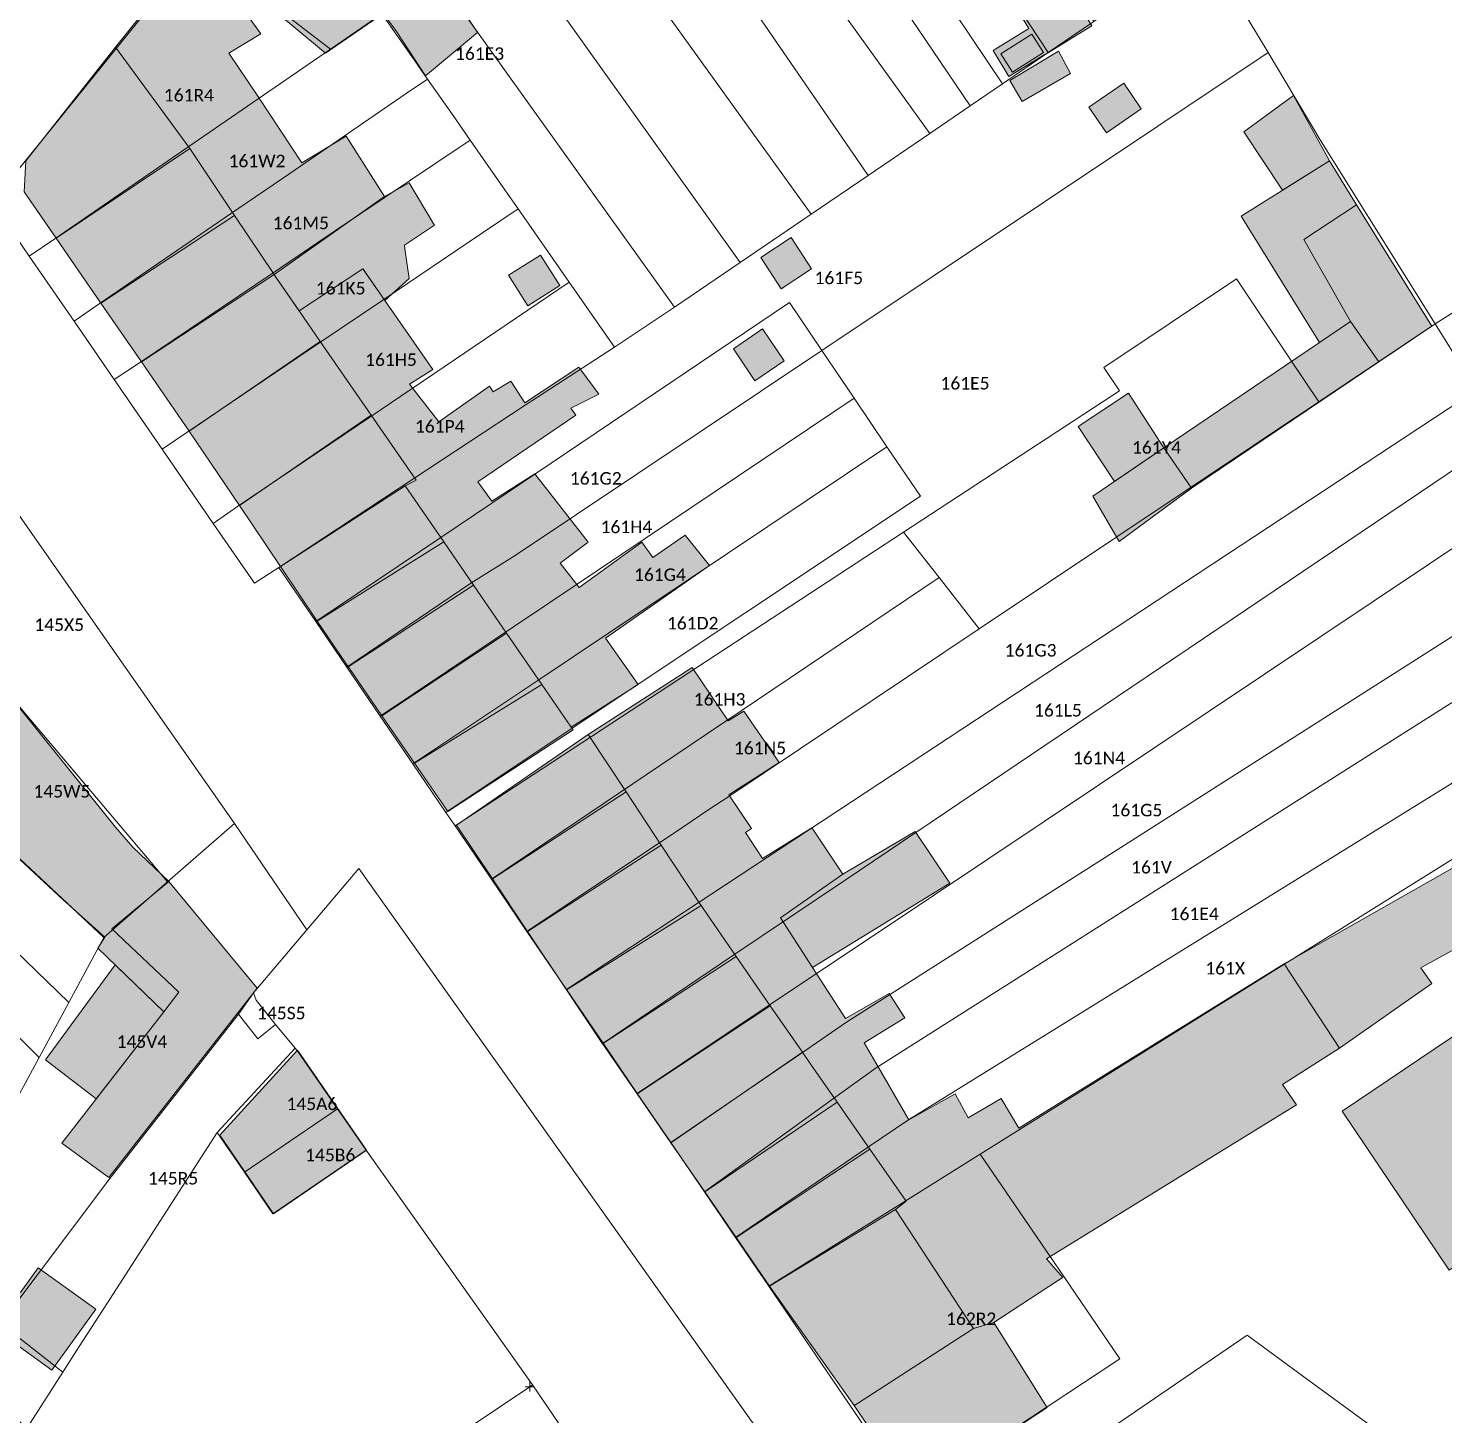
# Model space of a CAD drawing. Header units: metres. Extents: x 113120 to 240396, y 120329 to 242116.
# Drawn here: x 113431.5 to 113522, y 121497.3 to 121585.9 of the extents above; entities that cross this region are included whole.
import ezdxf

# ---------------------------------------------------------------- set-up
doc = ezdxf.new("R2010")
doc.units = ezdxf.units.M
doc.header["$LTSCALE"] = 3
doc.header["$PDMODE"] = 2
doc.header["$PDSIZE"] = 0.3
for name, color, linetype, lineweight in [('Bpn_CaPa', 78, 'Continuous', 0), ('Bpn_ReBu', 4, 'Continuous', 0), ('Bpt_CaNu', 7, 'Continuous', 0), ('Bpt_PrSt', 7, 'Continuous', 0), ('Hachure bâtiment', 11, 'Continuous', 0)]:
    doc.layers.add(name, color=color, linetype=linetype, lineweight=lineweight)
doc.styles.add('Legend', font='')
doc.styles.get('Legend').set_extended_font_data('Calibri')

msp = doc.modelspace()

# ---------------------------------------------------------------- hatches: boundary and pattern name
at = {"layer": 'Hachure bâtiment'}
h = msp.add_hatch(color=256, dxfattribs=at)
h.dxf.hatch_style = 1
h.paths.add_polyline_path([(113480.617, 121608.868), (113482.084, 121609.818), (113480.534, 121612.351), (113481.284, 121612.768), (113479.517, 121615.468), (113480.567, 121616.151), (113485.474, 121608.185), (113482.469, 121606.219), (113481.615, 121608.274)], flags=16)
h.paths.add_polyline_path([(113491.667, 121607.118), (113488.967, 121605.551), (113490.067, 121603.851), (113488.667, 121603.001), (113480.567, 121616.151), (113479.517, 121615.468), (113481.284, 121612.768), (113480.534, 121612.351), (113482.084, 121609.818), (113480.617, 121608.868), (113480.434, 121609.318), (113478.967, 121608.301), (113479.834, 121606.668), (113478.234, 121605.618), (113475.984, 121608.968), (113474.267, 121606.818), (113476.567, 121603.468), (113473.531, 121600.722), (113472.734, 121600.001), (113471.667, 121601.201), (113470.384, 121602.168), (113470.084, 121601.518), (113468.984, 121602.468), (113467.834, 121600.801), (113469.334, 121599.918), (113472.834, 121594.018), (113471.517, 121593.101), (113470.367, 121595.001), (113467.617, 121593.251), (113463.388, 121590.246), (113463.184, 121590.101), (113461.117, 121593.268), (113457.717, 121588.651), (113458.934, 121587.551), (113460.217, 121585.618), (113456.884, 121582.868), (113455.034, 121585.701), (113454.167, 121586.851), (113450.484, 121584.301), (113446.184, 121587.918), (113445.084, 121587.318), (113446.367, 121585.551), (113444.317, 121584.318), (113446.155, 121581.554), (113448.984, 121577.301), (113451.817, 121579.001), (113454.267, 121575.151), (113447.2, 121570.168), (113444.683, 121573.933), (113441.817, 121578.218), (113437.066, 121584.693), (113444.666, 121594.175), (113452.567, 121587.818), (113455.034, 121590.818), (113458.771, 121595.364), (113461.819, 121599.07), (113461.941, 121599.219), (113462.076, 121599.399), (113464.914, 121603.186), (113467.584, 121606.751), (113468.267, 121606.268), (113470.434, 121609.868), (113462.659, 121615.947), (113465.272, 121619.456), (113473.067, 121613.118), (113475.666, 121616.385), (113478.369, 121619.783), (113480.814, 121622.856)])
h = msp.add_hatch(color=256, dxfattribs=at)
h.dxf.hatch_style = 1
h.paths.add_polyline_path([(113496.384, 121584.351), (113494.417, 121583.084), (113493.667, 121584.268), (113495.634, 121585.518)], flags=16)
h.paths.add_polyline_path([(113498.699, 121587.328), (113499.48, 121586.046), (113498.255, 121585.3), (113496.64, 121584.317), (113496.47, 121584.213), (113494.176, 121582.816), (113493.166, 121584.478), (113495.459, 121585.874), (113494.476, 121587.489), (113497.485, 121589.321), (113498.468, 121587.707)])
h = msp.add_hatch(color=256, dxfattribs=at)
h.dxf.hatch_style = 1
h.paths.add_polyline_path([(113498.117, 121583.018), (113495.017, 121581.218), (113494.234, 121582.568), (113497.359, 121584.434)])
h.paths.add_polyline_path([(113496.384, 121584.351), (113494.417, 121583.084), (113493.667, 121584.268), (113495.634, 121585.518)], flags=16)
h = msp.add_hatch(color=256, dxfattribs=at)
h.dxf.hatch_style = 1
h.paths.add_polyline_path([(113441.817, 121578.218), (113433.281, 121572.482), (113431.234, 121575.451), (113431.334, 121577.418), (113437.066, 121584.693)])
h = msp.add_hatch(color=256, dxfattribs=at)
h.dxf.hatch_style = 1
h.paths.add_polyline_path([(113502.634, 121580.751), (113500.417, 121579.218), (113499.284, 121580.851), (113501.517, 121582.401)])
h = msp.add_hatch(color=256, dxfattribs=at)
h.dxf.hatch_style = 1
h.paths.add_polyline_path([(113512.372, 121581.598), (113514.667, 121577.418), (113511.661, 121575.546), (113509.191, 121579.283)])
h = msp.add_hatch(color=256, dxfattribs=at)
h.dxf.hatch_style = 1
h.paths.add_polyline_path([(113444.683, 121573.933), (113436.139, 121568.337), (113433.281, 121572.482), (113441.817, 121578.218)])
h = msp.add_hatch(color=256, dxfattribs=at)
h.dxf.hatch_style = 1
h.paths.add_polyline_path([(113516.392, 121574.618), (113513.034, 121572.401), (113516.017, 121567.168), (113514.038, 121565.827), (113509.017, 121573.901), (113514.667, 121577.418)])
h = msp.add_hatch(color=256, dxfattribs=at)
h.dxf.hatch_style = 1
h.paths.add_polyline_path([(113451.179, 121572.973), (113452.143, 121573.653), (113454.267, 121575.151), (113455.034, 121575.573), (113455.849, 121576.021), (113457.376, 121573.451), (113457.451, 121573.325), (113455.538, 121572.028), (113455.569, 121571.811), (113455.841, 121569.904), (113454.287, 121568.499), (113453.131, 121570.163), (113453.022, 121570.32), (113453.017, 121570.328), (113452.884, 121570.518), (113448.8, 121567.851), (113448.795, 121567.858), (113447.362, 121569.933), (113447.2, 121570.168)])
h = msp.add_hatch(color=256, dxfattribs=at)
h.dxf.hatch_style = 1
h.paths.add_polyline_path([(113521.217, 121566.851), (113517.833, 121564.585), (113516.017, 121567.168), (113513.034, 121572.401), (113516.392, 121574.618)])
h = msp.add_hatch(color=256, dxfattribs=at)
h.dxf.hatch_style = 1
h.paths.add_polyline_path([(113447.2, 121570.168), (113438.724, 121564.589), (113436.139, 121568.337), (113444.683, 121573.933)])
h = msp.add_hatch(color=256, dxfattribs=at)
h.dxf.hatch_style = 1
h.paths.add_polyline_path([(113481.567, 121570.518), (113479.617, 121569.251), (113478.317, 121571.251), (113480.267, 121572.518)])
h = msp.add_hatch(color=256, dxfattribs=at)
h.dxf.hatch_style = 1
h.paths.add_polyline_path([(113457.342, 121564.101), (113455.867, 121563.151), (113457.734, 121560.751), (113460.984, 121563.018), (113461.217, 121562.668), (113462.334, 121563.351), (113463.234, 121561.968), (113466.684, 121564.251), (113466.819, 121564.069), (113467.967, 121562.518), (113466.184, 121561.618), (113466.484, 121561.168), (113460.234, 121556.918), (113461.117, 121555.668), (113463.867, 121557.418), (113466.067, 121554.618), (113467.284, 121553.068), (113465.484, 121551.718), (113466.717, 121550.168), (113470.717, 121553.051), (113471.417, 121552.068), (113473.484, 121553.501), (113475.034, 121551.568), (113468.384, 121546.918), (113470.484, 121543.968), (113466.202, 121541.235), (113464.32, 121543.97), (113462.064, 121547.249), (113459.96, 121550.308), (113458.05, 121553.084), (113455.584, 121556.668), (113456.284, 121557.018), (113453.417, 121561.168), (113450.156, 121565.888), (113448.8, 121567.851), (113452.884, 121570.518)])
h = msp.add_hatch(color=256, dxfattribs=at)
h.dxf.hatch_style = 1
h.paths.add_polyline_path([(113465.467, 121569.451), (113463.417, 121568.168), (113462.184, 121570.118), (113464.234, 121571.401)])
h = msp.add_hatch(color=256, dxfattribs=at)
h.dxf.hatch_style = 1
h.paths.add_polyline_path([(113447.362, 121569.933), (113448.8, 121567.851), (113450.156, 121565.888), (113441.784, 121560.151), (113438.724, 121564.589), (113447.2, 121570.168)])
h = msp.add_hatch(color=256, dxfattribs=at)
h.dxf.hatch_style = 1
h.paths.add_polyline_path([(113517.833, 121564.585), (113505.85, 121556.501), (113504.088, 121559.078), (113514.038, 121565.827), (113516.017, 121567.168)])
h = msp.add_hatch(color=256, dxfattribs=at)
h.dxf.hatch_style = 1
h.paths.add_polyline_path([(113479.817, 121564.651), (113477.934, 121563.368), (113476.567, 121565.418), (113478.434, 121566.701)])
h = msp.add_hatch(color=256, dxfattribs=at)
h.dxf.hatch_style = 1
h.paths.add_polyline_path([(113453.417, 121561.168), (113444.985, 121555.402), (113441.784, 121560.151), (113450.156, 121565.888)])
h = msp.add_hatch(color=256, dxfattribs=at)
h.dxf.hatch_style = 1
h.paths.add_polyline_path([(113500.922, 121556.938), (113498.6, 121560.447), (113501.819, 121562.574), (113504.088, 121559.078)])
h = msp.add_hatch(color=256, dxfattribs=at)
h.dxf.hatch_style = 1
h.paths.add_polyline_path([(113456.284, 121557.018), (113455.584, 121556.668), (113447.615, 121551.5), (113444.985, 121555.402), (113453.417, 121561.168)])
h = msp.add_hatch(color=256, dxfattribs=at)
h.dxf.hatch_style = 1
h.paths.add_polyline_path([(113505.85, 121556.501), (113501.234, 121553.101), (113499.534, 121556.001), (113504.088, 121559.078)])
h = msp.add_hatch(color=256, dxfattribs=at)
h.dxf.hatch_style = 1
h.paths.add_polyline_path([(113426.017, 121550.651), (113429.034, 121546.618), (113428.184, 121545.851), (113437.067, 121534.851), (113438.167, 121533.568), (113440.467, 121531.368), (113436.834, 121528.351), (113441.117, 121524.301), (113440.149, 121523.053), (113435.934, 121527.118), (113436.384, 121527.818), (113433.717, 121530.201), (113426.584, 121536.818), (113425.667, 121536.001), (113424.767, 121536.668), (113423.217, 121534.351), (113424.917, 121532.601), (113422.234, 121530.068), (113423.434, 121528.868), (113418.067, 121522.818), (113417.848, 121522.586), (113415.284, 121519.868), (113416.784, 121518.751), (113415.717, 121517.551), (113414.267, 121518.651), (113412.934, 121516.868), (113416.817, 121513.451), (113415.567, 121511.951), (113413.067, 121514.018), (113411.561, 121512.273), (113410.434, 121510.968), (113411.317, 121510.051), (113411.133, 121509.852), (113410.317, 121508.968), (113409.116, 121509.42), (113408.717, 121509.051), (113413.984, 121504.751), (113411.717, 121501.468), (113410.834, 121502.151), (113409.334, 121499.918), (113407.817, 121501.101), (113406.617, 121499.618), (113406.271, 121499.874), (113400.12, 121504.433), (113402.268, 121508.132), (113402.381, 121508.327), (113402.467, 121508.485), (113404.532, 121512.302), (113406.777, 121516.453), (113406.849, 121516.585), (113406.962, 121516.78), (113409.02, 121520.332), (113410.773, 121523.355), (113410.848, 121523.485), (113410.959, 121523.681), (113413.096, 121527.437), (113415.21, 121531.155), (113417.143, 121534.552), (113417.217, 121534.683), (113417.306, 121534.84), (113419.168, 121538.133), (113421.188, 121541.705), (113421.299, 121541.901), (113421.384, 121542.051), (113422.967, 121544.868), (113423.517, 121544.518), (113425.284, 121548.551), (113418.217, 121553.651), (113416.56, 121553.254), (113419.084, 121557.668)])
h = msp.add_hatch(color=256, dxfattribs=at)
h.dxf.hatch_style = 1
h.paths.add_polyline_path([(113458.05, 121553.084), (113449.964, 121548.016), (113447.615, 121551.5), (113455.584, 121556.668)])
h = msp.add_hatch(color=256, dxfattribs=at)
h.dxf.hatch_style = 1
h.paths.add_polyline_path([(113459.96, 121550.308), (113451.93, 121545.099), (113451.804, 121545.286), (113449.964, 121548.016), (113458.05, 121553.084)], flags=17)
h = msp.add_hatch(color=256, dxfattribs=at)
h.dxf.hatch_style = 1
h.paths.add_polyline_path([(113462.064, 121547.249), (113454.095, 121541.964), (113452.015, 121544.975), (113451.93, 121545.099), (113459.96, 121550.308)], flags=17)
h = msp.add_hatch(color=256, dxfattribs=at)
h.dxf.hatch_style = 1
h.paths.add_polyline_path([(113464.32, 121543.97), (113456.187, 121538.936), (113454.095, 121541.964), (113462.064, 121547.249)])
h = msp.add_hatch(color=256, dxfattribs=at)
h.dxf.hatch_style = 1
h.paths.add_polyline_path([(113476.234, 121541.651), (113477.234, 121542.268), (113479.484, 121538.968), (113476.284, 121536.901), (113477.734, 121534.768), (113477.334, 121534.501), (113478.434, 121532.851), (113481.584, 121534.801), (113481.724, 121534.589), (113483.567, 121531.843), (113479.567, 121529.051), (113481.618, 121525.885), (113483.734, 121522.618), (113486.517, 121524.218), (113487.534, 121522.668), (113484.917, 121521.068), (113485.813, 121519.532), (113487.784, 121516.151), (113490.734, 121517.801), (113491.584, 121516.268), (113493.684, 121517.501), (113494.817, 121515.601), (113511.767, 121526.118), (113515.317, 121520.718), (113511.667, 121518.401), (113512.567, 121517.101), (113496.584, 121507.251), (113497.617, 121506.068), (113497.284, 121505.851), (113493.217, 121503.201), (113491.917, 121502.801), (113486.934, 121510.418), (113487.617, 121510.951), (113485.297, 121514.266), (113483.192, 121517.274), (113481.517, 121519.668), (113480.974, 121520.456), (113478.92, 121523.436), (113476.751, 121526.584), (113474.642, 121529.647), (113474.514, 121529.832), (113474.41, 121529.988), (113471.959, 121533.696), (113469.711, 121537.097), (113467.284, 121540.768), (113473.934, 121545.044)])
h = msp.add_hatch(color=256, dxfattribs=at)
h.dxf.hatch_style = 1
h.paths.add_polyline_path([(113466.202, 121541.235), (113466.317, 121541.068), (113458.317, 121535.851), (113456.187, 121538.936), (113464.32, 121543.97)])
h = msp.add_hatch(color=256, dxfattribs=at)
h.dxf.hatch_style = 1
h.paths.add_polyline_path([(113469.711, 121537.097), (113461.16, 121531.541), (113458.867, 121534.968), (113467.284, 121540.768)])
h = msp.add_hatch(color=256, dxfattribs=at)
h.dxf.hatch_style = 1
h.paths.add_polyline_path([(113471.959, 121533.696), (113463.404, 121528.187), (113461.16, 121531.541), (113469.711, 121537.097)])
h = msp.add_hatch(color=256, dxfattribs=at)
h.dxf.hatch_style = 1
h.paths.add_polyline_path([(113532.65, 121513.359), (113526.251, 121509.175), (113522.32, 121506.53), (113515.477, 121516.7), (113543.319, 121535.434), (113550.316, 121525.035), (113544.688, 121521.249), (113538.768, 121517.358)])
h = msp.add_hatch(color=256, dxfattribs=at)
h.dxf.hatch_style = 1
h.paths.add_polyline_path([(113488.185, 121534.567), (113490.393, 121531.267), (113481.618, 121525.885), (113479.567, 121529.051), (113483.567, 121531.843)], flags=17)
h = msp.add_hatch(color=256, dxfattribs=at)
h.dxf.hatch_style = 1
h.paths.add_polyline_path([(113515.317, 121520.718), (113511.767, 121526.118), (113527.334, 121534.951), (113529.134, 121532.001), (113529.887, 121531.025), (113520.504, 121525.864), (113521.214, 121524.854)])
h = msp.add_hatch(color=256, dxfattribs=at)
h.dxf.hatch_style = 1
h.paths.add_polyline_path([(113474.41, 121529.988), (113474.514, 121529.832), (113465.902, 121524.453), (113463.404, 121528.187), (113471.959, 121533.696)])
h = msp.add_hatch(color=256, dxfattribs=at)
h.dxf.hatch_style = 1
h.paths.add_polyline_path([(113446.117, 121524.551), (113436.634, 121512.451), (113433.634, 121514.651), (113440.149, 121523.053), (113441.117, 121524.301), (113436.834, 121528.351), (113440.467, 121531.368)])
h = msp.add_hatch(color=256, dxfattribs=at)
h.dxf.hatch_style = 1
h.paths.add_polyline_path([(113474.642, 121529.647), (113476.751, 121526.584), (113468.208, 121521.006), (113468.124, 121521.131), (113465.902, 121524.453), (113474.514, 121529.832)])
h = msp.add_hatch(color=256, dxfattribs=at)
h.dxf.hatch_style = 1
h.paths.add_polyline_path([(113478.92, 121523.436), (113470.417, 121517.801), (113468.336, 121520.82), (113468.208, 121521.006), (113476.751, 121526.584)], flags=17)
h = msp.add_hatch(color=256, dxfattribs=at)
h.dxf.hatch_style = 1
h.paths.add_polyline_path([(113435.836, 121517.491), (113432.595, 121519.981), (113437.036, 121526.055), (113440.149, 121523.053)], flags=17)
h = msp.add_hatch(color=256, dxfattribs=at)
h.dxf.hatch_style = 1
h.paths.add_polyline_path([(113480.974, 121520.456), (113472.574, 121514.672), (113470.417, 121517.801), (113478.92, 121523.436)], flags=17)
h = msp.add_hatch(color=256, dxfattribs=at)
h.dxf.hatch_style = 1
h.paths.add_polyline_path([(113453.104, 121514.209), (113447.159, 121510.142), (113443.73, 121515.155), (113448.693, 121520.593)])
h = msp.add_hatch(color=256, dxfattribs=at)
h.dxf.hatch_style = 1
h.paths.add_polyline_path([(113481.517, 121519.668), (113483.192, 121517.274), (113474.736, 121511.535), (113472.574, 121514.672), (113480.974, 121520.456)], flags=17)
h = msp.add_hatch(color=256, dxfattribs=at)
h.dxf.hatch_style = 1
h.paths.add_polyline_path([(113485.297, 121514.266), (113476.748, 121508.617), (113474.736, 121511.535), (113483.192, 121517.274)], flags=17)
h = msp.add_hatch(color=256, dxfattribs=at)
h.dxf.hatch_style = 1
h.paths.add_polyline_path([(113487.617, 121510.951), (113486.934, 121510.418), (113478.884, 121505.518), (113476.748, 121508.617), (113485.297, 121514.266)], flags=17)
h = msp.add_hatch(color=256, dxfattribs=at)
h.dxf.hatch_style = 1
h.paths.add_polyline_path([(113491.917, 121502.801), (113484.504, 121498.024), (113484.29, 121497.887), (113478.884, 121505.518), (113486.934, 121510.418)])
h = msp.add_hatch(color=256, dxfattribs=at)
h.dxf.hatch_style = 1
h.paths.add_polyline_path([(113428.778, 121503.198), (113431.047, 121505.173), (113432.127, 121506.679), (113435.8, 121504.044), (113433.007, 121500.151), (113428.77, 121503.19)], flags=17)
h = msp.add_hatch(color=256, dxfattribs=at)
h.dxf.hatch_style = 1
h.paths.add_polyline_path([(113496.431, 121498.066), (113496.617, 121497.768), (113488.117, 121492.168), (113484.29, 121497.887), (113484.504, 121498.024), (113491.917, 121502.801), (113493.217, 121503.201)])

# ---------------------------------------------------------------- linework, layer by layer
at = {"layer": 'Bpn_CaPa'}
for points in [[(113482.161, 121640.601), (113490.018, 121633.88), (113491.934, 121630.83), (113494.25, 121627.143), (113514.568, 121594.797), (113518.251, 121597.63), (113532.542, 121574.034), (113521.42, 121567.01), (113514.143, 121578.662), (113510.75, 121584.36), (113506.687, 121591.1), (113484.318, 121626.929), (113481.917, 121628.9), (113476.525, 121633.458), (113478.389, 121635.82), (113482.161, 121640.601)], [(113467.854, 121622.673), (113470.58, 121626.029), (113478.303, 121619.762), (113483.883, 121611.005), (113484.754, 121609.639), (113499.611, 121586.324), (113496.698, 121584.341), (113480.552, 121608.848), (113478.037, 121612.665), (113475.6, 121616.364), (113467.854, 121622.673)], [(113465.28, 121619.374), (113467.854, 121622.673), (113475.6, 121616.364), (113478.037, 121612.665), (113480.552, 121608.848), (113496.698, 121584.341), (113493.779, 121582.354), (113478.168, 121605.597), (113473.022, 121613.119), (113465.28, 121619.374)], [(113465.28, 121619.374), (113473.022, 121613.119), (113478.168, 121605.597), (113493.779, 121582.354), (113491.701, 121580.94), (113474.201, 121606.797), (113470.368, 121609.848), (113462.485, 121616.011), (113465.28, 121619.374)], [(113489.118, 121579.182), (113484.25, 121585.94), (113482.604, 121588.225), (113473.556, 121600.784), (113471.585, 121603.521), (113459.793, 121612.679), (113462.485, 121616.011), (113470.368, 121609.848), (113474.201, 121606.797), (113491.701, 121580.94), (113489.118, 121579.182)], [(113489.118, 121579.182), (113485.176, 121576.498), (113470.369, 121598.054), (113468.913, 121600.175), (113457.132, 121609.386), (113459.793, 121612.679), (113471.585, 121603.521), (113473.556, 121600.784), (113482.604, 121588.225), (113484.25, 121585.94), (113489.118, 121579.182)], [(113457.132, 121609.386), (113468.913, 121600.175), (113470.369, 121598.054), (113485.176, 121576.498), (113481.547, 121574.029), (113465.694, 121596.053), (113464.314, 121597.17), (113461.848, 121599.165), (113454.003, 121605.514), (113457.132, 121609.386)], [(113450.759, 121601.499), (113454.003, 121605.514), (113461.848, 121599.165), (113464.314, 121597.17), (113465.694, 121596.053), (113481.547, 121574.029), (113477.005, 121570.937), (113461.051, 121593.247), (113458.599, 121595.213), (113450.759, 121601.499)], [(113450.759, 121601.499), (113458.599, 121595.213), (113461.051, 121593.247), (113477.005, 121570.937), (113472.81, 121568.081), (113458.868, 121587.53), (113457.602, 121588.563), (113454.927, 121590.747), (113447.18, 121597.07), (113450.759, 121601.499)], [(113472.81, 121568.081), (113468.968, 121565.523), (113466.074, 121569.671), (113462.8, 121574.363), (113461.856, 121575.716), (113459.733, 121578.758), (113458.646, 121580.317), (113457.015, 121582.653), (113456.014, 121584.088), (113454.101, 121586.83), (113452.635, 121587.96), (113449.291, 121590.536), (113444.736, 121594.045), (113447.18, 121597.07), (113454.927, 121590.747), (113457.602, 121588.563), (113458.868, 121587.53), (113472.81, 121568.081)], [(113444.736, 121594.045), (113449.291, 121590.536), (113452.635, 121587.96), (113454.101, 121586.83), (113450.813, 121584.567), (113446.893, 121587.568), (113442.347, 121591.09), (113444.736, 121594.045)], [(113431.552, 121571.343), (113429.178, 121574.792), (113430.489, 121576.415), (113441.095, 121589.54), (113442.347, 121591.09), (113446.893, 121587.568), (113450.813, 121584.567), (113446.188, 121581.385), (113441.689, 121578.29), (113433.194, 121572.447), (113431.552, 121571.343)], [(113481.547, 121574.029), (113485.176, 121576.498), (113489.118, 121579.182), (113491.701, 121580.94), (113493.779, 121582.354), (113496.698, 121584.341), (113499.611, 121586.324), (113506.687, 121591.1), (113510.75, 121584.36), (113482.224, 121565.313), (113480.151, 121568.38), (113461.116, 121555.555), (113457.805, 121553.323), (113449.873, 121547.979), (113447.516, 121551.436), (113456.133, 121557.121), (113463.26, 121561.805), (113468.968, 121565.523), (113472.81, 121568.081), (113477.005, 121570.937), (113481.547, 121574.029)], [(113431.552, 121571.343), (113433.194, 121572.447), (113441.689, 121578.29), (113446.188, 121581.385), (113450.813, 121584.567), (113454.101, 121586.83), (113456.014, 121584.088), (113457.015, 121582.653), (113455.654, 121581.721), (113448.214, 121576.628), (113444.417, 121574.032), (113436.029, 121568.287), (113434.416, 121567.183), (113431.552, 121571.343)], [(113484.288, 121562.258), (113482.224, 121565.313), (113510.75, 121584.36), (113514.143, 121578.662), (113521.42, 121567.01), (113513.981, 121562.033), (113512.202, 121564.693), (113508.729, 121569.886), (113500.25, 121564.215), (113501.246, 121562.726), (113487.451, 121553.697), (113470.647, 121542.699), (113458.771, 121534.926), (113458.184, 121535.786), (113466.197, 121541.125), (113488.518, 121555.997), (113486.383, 121559.156), (113484.288, 121562.258)], [(113436.988, 121563.445), (113434.416, 121567.183), (113436.029, 121568.287), (113444.417, 121574.032), (113448.214, 121576.628), (113455.654, 121581.721), (113457.015, 121582.653), (113458.646, 121580.317), (113459.733, 121578.758), (113457.535, 121577.279), (113451.131, 121572.967), (113447.075, 121570.236), (113438.593, 121564.526), (113436.988, 121563.445)], [(113440.047, 121559.001), (113436.988, 121563.445), (113438.593, 121564.526), (113447.075, 121570.236), (113451.131, 121572.967), (113457.535, 121577.279), (113459.733, 121578.758), (113461.856, 121575.716), (113462.8, 121574.363), (113460.521, 121572.824), (113454.164, 121568.527), (113450.131, 121565.809), (113441.631, 121560.07), (113440.047, 121559.001)], [(113440.047, 121559.001), (113441.631, 121560.07), (113450.131, 121565.809), (113454.164, 121568.527), (113460.521, 121572.824), (113462.8, 121574.363), (113466.074, 121569.671), (113453.384, 121561.099), (113444.856, 121555.338), (113443.313, 121554.257), (113440.047, 121559.001)], [(113447.516, 121551.436), (113445.949, 121550.428), (113443.313, 121554.257), (113444.856, 121555.338), (113453.384, 121561.099), (113466.074, 121569.671), (113468.968, 121565.523), (113463.26, 121561.805), (113456.133, 121557.121), (113447.516, 121551.436)], [(113487.451, 121553.697), (113501.246, 121562.726), (113500.25, 121564.215), (113508.729, 121569.886), (113512.202, 121564.693), (113513.981, 121562.033), (113505.501, 121556.364), (113492.274, 121547.518), (113489.714, 121550.797), (113487.451, 121553.697)], [(113451.855, 121545.072), (113449.873, 121547.979), (113457.805, 121553.323), (113461.116, 121555.555), (113480.151, 121568.38), (113482.224, 121565.313), (113462.612, 121552.214), (113459.791, 121550.442), (113451.855, 121545.072)], [(113524.064, 121562.769), (113474.314, 121530.012), (113465.898, 121524.471), (113463.367, 121528.184), (113471.796, 121533.822), (113472.664, 121534.402), (113475.069, 121536.011), (113476.265, 121536.811), (113492.274, 121547.518), (113505.501, 121556.364), (113513.981, 121562.033), (113521.42, 121567.01), (113524.064, 121562.769)], [(113484.288, 121562.258), (113466.511, 121550.323), (113464.699, 121549.107), (113453.991, 121541.938), (113451.855, 121545.072), (113459.791, 121550.442), (113462.612, 121552.214), (113482.224, 121565.313), (113484.288, 121562.258)], [(113428.603, 121545.258), (113429.832, 121546.574), (113426.462, 121549.995), (113419.971, 121556.769), (113419.084, 121557.667), (113422.157, 121563.494), (113424.763, 121563.52), (113444.673, 121535.08), (113440.401, 121531.347), (113428.603, 121545.258)], [(113524.064, 121562.769), (113525.87, 121559.883), (113483.701, 121531.468), (113476.602, 121526.684), (113468.234, 121521.045), (113465.898, 121524.471), (113474.314, 121530.012), (113524.064, 121562.769)], [(113484.288, 121562.258), (113486.383, 121559.156), (113468.577, 121547.248), (113464.062, 121544.228), (113456.072, 121538.885), (113453.991, 121541.938), (113464.699, 121549.107), (113466.511, 121550.323), (113484.288, 121562.258)], [(113525.87, 121559.883), (113528.068, 121556.364), (113485.88, 121528.161), (113481.822, 121525.448), (113470.425, 121517.829), (113468.234, 121521.045), (113476.602, 121526.684), (113483.701, 121531.468), (113525.87, 121559.883)], [(113458.184, 121535.786), (113456.072, 121538.885), (113464.062, 121544.228), (113468.577, 121547.248), (113486.383, 121559.156), (113488.518, 121555.997), (113466.197, 121541.125), (113458.184, 121535.786)], [(113530.658, 121552.215), (113483.805, 121522.385), (113480.918, 121520.409), (113472.565, 121514.69), (113470.425, 121517.829), (113481.822, 121525.448), (113485.88, 121528.161), (113528.068, 121556.364), (113530.658, 121552.215)], [(113458.771, 121534.926), (113470.647, 121542.699), (113487.451, 121553.697), (113489.714, 121550.797), (113472.817, 121539.416), (113461.093, 121531.519), (113458.771, 121534.926)], [(113474.711, 121511.542), (113472.565, 121514.69), (113480.918, 121520.409), (113483.805, 121522.385), (113530.658, 121552.215), (113532.554, 121549.175), (113485.691, 121519.474), (113482.957, 121517.495), (113474.711, 121511.542)], [(113463.367, 121528.184), (113461.093, 121531.519), (113472.817, 121539.416), (113489.714, 121550.797), (113492.274, 121547.518), (113476.265, 121536.811), (113475.069, 121536.011), (113472.664, 121534.402), (113471.796, 121533.822), (113463.367, 121528.184)], [(113534.948, 121545.345), (113487.817, 121516.191), (113485.143, 121514.372), (113476.708, 121508.613), (113474.711, 121511.542), (113482.957, 121517.495), (113485.691, 121519.474), (113532.554, 121549.175), (113534.948, 121545.345)], [(113410.736, 121542.865), (113412.91, 121546.746), (113421.233, 121541.88), (113423.244, 121540.003), (113426.6, 121536.87), (113436.318, 121527.797), (113434.08, 121523.64), (113423.654, 121533.714), (113419.103, 121538.112), (113410.736, 121542.865)], [(113428.603, 121545.258), (113440.401, 121531.347), (113436.318, 121527.797), (113426.6, 121536.87), (113423.244, 121540.003), (113425.692, 121542.683), (113424.777, 121543.497), (113428.143, 121545.768), (113428.603, 121545.258)], [(113534.948, 121545.345), (113537.101, 121541.897), (113536.223, 121541.349), (113492.348, 121513.947), (113487.541, 121510.945), (113478.828, 121505.503), (113476.708, 121508.613), (113485.143, 121514.372), (113487.817, 121516.191), (113534.948, 121545.345)], [(113432.192, 121520.135), (113423.434, 121528.867), (113420.683, 121531.427), (113417.151, 121534.662), (113408.884, 121539.561), (113410.736, 121542.865), (113419.103, 121538.112), (113423.654, 121533.714), (113434.08, 121523.64), (113432.192, 121520.135)], [(113432.192, 121520.135), (113430.484, 121516.964), (113420.873, 121526.04), (113418.112, 121528.567), (113415.153, 121531.128), (113406.877, 121535.979), (113408.884, 121539.561), (113417.151, 121534.662), (113420.683, 121531.427), (113423.434, 121528.867), (113432.192, 121520.135)], [(113428.275, 121512.928), (113429.304, 121514.893), (113430.484, 121516.964), (113432.192, 121520.135), (113434.08, 121523.64), (113436.318, 121527.797), (113440.401, 121531.347), (113444.673, 121535.08), (113449.307, 121528.283), (113445.898, 121524.258), (113444.924, 121522.898), (113436.637, 121512.316), (113429.738, 121503.13), (113424.967, 121506.617), (113426.637, 121509.82), (113427.412, 121511.259), (113428.275, 121512.928)], [(113453.091, 121514.209), (113451.257, 121516.851), (113448.727, 121520.511), (113448.557, 121520.721), (113447.303, 121522.238), (113446.059, 121523.785), (113445.898, 121524.258), (113449.307, 121528.283), (113452.623, 121532.209), (113529.199, 121424.462), (113609.056, 121312.978), (113638.818, 121272.144), (113655.491, 121266.375), (113645.984, 121256.457), (113635.555, 121269.293), (113613.499, 121296.44), (113583.782, 121335.933), (113488.06, 121474.644), (113482.854, 121470.982), (113473.326, 121485.101), (113463.721, 121499.199), (113453.091, 121514.209)], [(113431.42, 121496.466), (113413.426, 121510.94), (113406.884, 121516.506), (113398.625, 121521.251), (113400.799, 121525.131), (113409.015, 121520.275), (113424.967, 121506.617), (113429.738, 121503.13), (113433.706, 121500.02), (113431.42, 121496.466)], [(113447.303, 121522.238), (113446.167, 121521.326), (113444.924, 121522.898), (113445.898, 121524.258), (113446.059, 121523.785), (113447.303, 121522.238)], [(113443.557, 121515.334), (113436.518, 121504.391), (113434.753, 121501.647), (113433.706, 121500.02), (113429.738, 121503.13), (113436.637, 121512.316), (113444.924, 121522.898), (113446.167, 121521.326), (113447.303, 121522.238), (113448.557, 121520.721), (113443.557, 121515.334)], [(113443.557, 121515.334), (113448.557, 121520.721), (113448.727, 121520.511), (113451.257, 121516.851), (113445.315, 121512.793), (113443.557, 121515.334)], [(113453.091, 121514.209), (113447.127, 121510.13), (113445.315, 121512.793), (113451.257, 121516.851), (113453.091, 121514.209)], [(113492.348, 121513.947), (113496.811, 121507.41), (113497.683, 121506.133), (113501.28, 121500.863), (113496.625, 121497.795), (113487.969, 121492.093), (113486.968, 121493.562), (113478.828, 121505.503), (113487.541, 121510.945), (113492.348, 121513.947)], [(113489.993, 121489.125), (113491.638, 121490.249), (113509.401, 121502.375), (113512.938, 121499.79), (113520.719, 121494.103), (113514.006, 121489.528), (113508.798, 121485.979), (113497.582, 121478.333), (113492.368, 121485.747), (113489.993, 121489.125)], [(113431.689, 121457.209), (113425.107, 121473.295), (113461.612, 121497.784), (113463.552, 121499.085), (113463.721, 121499.199), (113473.326, 121485.101), (113431.689, 121457.209)]]:
    msp.add_lwpolyline(points, close=True, dxfattribs=at)
for points in [[(113524.064, 121562.769), (113521.42, 121567.01), (113532.542, 121574.034), (113518.251, 121597.63), (113508.812, 121612.43), (113515.587, 121616.694), (113526.347, 121623.466)], [(113487.969, 121492.093), (113496.625, 121497.795), (113501.28, 121500.863), (113497.683, 121506.133), (113496.811, 121507.41), (113492.348, 121513.947), (113536.223, 121541.349)], [(113431.42, 121496.466), (113433.706, 121500.02), (113434.753, 121501.647), (113436.518, 121504.391), (113443.557, 121515.334), (113445.315, 121512.793), (113447.127, 121510.13), (113453.091, 121514.209), (113463.721, 121499.199), (113463.552, 121499.085), (113461.612, 121497.784), (113425.107, 121473.295)], [(113520.719, 121494.103), (113512.938, 121499.79), (113509.401, 121502.375), (113491.638, 121490.249)]]:
    msp.add_lwpolyline(points, dxfattribs=at)
at = {"layer": 'Bpn_ReBu'}
for points in [[(113445.084, 121587.318), (113446.367, 121585.551), (113444.317, 121584.318), (113446.155, 121581.554), (113448.984, 121577.301), (113451.817, 121579.001), (113454.267, 121575.151), (113447.2, 121570.168), (113444.683, 121573.933), (113441.817, 121578.218), (113437.066, 121584.693), (113444.666, 121594.175)], [(113458.934, 121587.551), (113460.217, 121585.618), (113456.884, 121582.868), (113455.034, 121585.701), (113454.167, 121586.851), (113450.484, 121584.301), (113446.184, 121587.918)], [(113428.184, 121545.851), (113437.067, 121534.851), (113438.167, 121533.568), (113440.467, 121531.368), (113436.834, 121528.351), (113441.117, 121524.301), (113440.149, 121523.053), (113435.934, 121527.118), (113436.384, 121527.818), (113433.717, 121530.201), (113426.584, 121536.818)]]:
    msp.add_lwpolyline(points, dxfattribs=at)
for points in [[(113498.699, 121587.328), (113499.48, 121586.046), (113498.255, 121585.3), (113496.64, 121584.317), (113496.47, 121584.213), (113494.176, 121582.816), (113493.166, 121584.478), (113495.459, 121585.874), (113494.476, 121587.489), (113497.485, 121589.321), (113498.468, 121587.707), (113498.699, 121587.328)], [(113496.384, 121584.351), (113494.417, 121583.084), (113493.667, 121584.268), (113495.634, 121585.518), (113496.384, 121584.351)], [(113441.817, 121578.218), (113433.281, 121572.482), (113431.234, 121575.451), (113431.334, 121577.418), (113437.066, 121584.693), (113441.817, 121578.218)], [(113498.117, 121583.018), (113495.017, 121581.218), (113494.234, 121582.568), (113497.359, 121584.434), (113498.117, 121583.018)], [(113502.634, 121580.751), (113500.417, 121579.218), (113499.284, 121580.851), (113501.517, 121582.401), (113502.634, 121580.751)], [(113512.372, 121581.598), (113514.667, 121577.418), (113511.661, 121575.546), (113509.191, 121579.283), (113512.372, 121581.598)], [(113444.683, 121573.933), (113436.139, 121568.337), (113433.281, 121572.482), (113441.817, 121578.218), (113444.683, 121573.933)], [(113516.392, 121574.618), (113513.034, 121572.401), (113516.017, 121567.168), (113514.038, 121565.827), (113509.017, 121573.901), (113514.667, 121577.418), (113516.392, 121574.618)], [(113451.179, 121572.973), (113452.143, 121573.653), (113454.267, 121575.151), (113455.034, 121575.573), (113455.849, 121576.021), (113457.376, 121573.451), (113457.451, 121573.325), (113455.538, 121572.028), (113455.569, 121571.811), (113455.841, 121569.904), (113454.287, 121568.499), (113453.131, 121570.163), (113453.022, 121570.32), (113453.017, 121570.328), (113452.884, 121570.518), (113448.8, 121567.851), (113448.795, 121567.858), (113447.362, 121569.933), (113447.2, 121570.168), (113451.179, 121572.973)], [(113521.217, 121566.851), (113517.833, 121564.585), (113516.017, 121567.168), (113513.034, 121572.401), (113516.392, 121574.618), (113521.217, 121566.851)], [(113447.2, 121570.168), (113438.724, 121564.589), (113436.139, 121568.337), (113444.683, 121573.933), (113447.2, 121570.168)], [(113481.567, 121570.518), (113479.617, 121569.251), (113478.317, 121571.251), (113480.267, 121572.518), (113481.567, 121570.518)], [(113457.342, 121564.101), (113455.867, 121563.151), (113457.734, 121560.751), (113460.984, 121563.018), (113461.217, 121562.668), (113462.334, 121563.351), (113463.234, 121561.968), (113466.684, 121564.251), (113466.819, 121564.069), (113467.967, 121562.518), (113466.184, 121561.618), (113466.484, 121561.168), (113460.234, 121556.918), (113461.117, 121555.668), (113463.867, 121557.418), (113466.067, 121554.618), (113467.284, 121553.068), (113465.484, 121551.718), (113466.717, 121550.168), (113470.717, 121553.051), (113471.417, 121552.068), (113473.484, 121553.501), (113475.034, 121551.568), (113468.384, 121546.918), (113470.484, 121543.968), (113466.202, 121541.235), (113464.32, 121543.97), (113462.064, 121547.249), (113459.96, 121550.308), (113458.05, 121553.084), (113455.584, 121556.668), (113456.284, 121557.018), (113453.417, 121561.168), (113450.156, 121565.888), (113448.8, 121567.851), (113452.884, 121570.518), (113457.342, 121564.101)], [(113465.467, 121569.451), (113463.417, 121568.168), (113462.184, 121570.118), (113464.234, 121571.401), (113465.467, 121569.451)], [(113447.362, 121569.933), (113448.8, 121567.851), (113450.156, 121565.888), (113441.784, 121560.151), (113438.724, 121564.589), (113447.2, 121570.168), (113447.362, 121569.933)], [(113517.833, 121564.585), (113505.85, 121556.501), (113504.088, 121559.078), (113514.038, 121565.827), (113516.017, 121567.168), (113517.833, 121564.585)], [(113479.817, 121564.651), (113477.934, 121563.368), (113476.567, 121565.418), (113478.434, 121566.701), (113479.817, 121564.651)], [(113453.417, 121561.168), (113444.985, 121555.402), (113441.784, 121560.151), (113450.156, 121565.888), (113453.417, 121561.168)], [(113500.922, 121556.938), (113498.6, 121560.447), (113501.819, 121562.574), (113504.088, 121559.078), (113500.922, 121556.938)], [(113456.284, 121557.018), (113455.584, 121556.668), (113447.615, 121551.5), (113444.985, 121555.402), (113453.417, 121561.168), (113456.284, 121557.018)], [(113505.85, 121556.501), (113501.234, 121553.101), (113499.534, 121556.001), (113504.088, 121559.078), (113505.85, 121556.501)], [(113458.05, 121553.084), (113449.964, 121548.016), (113447.615, 121551.5), (113455.584, 121556.668), (113458.05, 121553.084)], [(113459.96, 121550.308), (113451.93, 121545.099), (113451.804, 121545.286), (113449.964, 121548.016), (113458.05, 121553.084), (113459.96, 121550.308)], [(113462.064, 121547.249), (113454.095, 121541.964), (113452.015, 121544.975), (113451.93, 121545.099), (113459.96, 121550.308), (113462.064, 121547.249)], [(113464.32, 121543.97), (113456.187, 121538.936), (113454.095, 121541.964), (113462.064, 121547.249), (113464.32, 121543.97)], [(113476.234, 121541.651), (113477.234, 121542.268), (113479.484, 121538.968), (113476.284, 121536.901), (113477.734, 121534.768), (113477.334, 121534.501), (113478.434, 121532.851), (113481.584, 121534.801), (113481.724, 121534.589), (113483.567, 121531.843), (113479.567, 121529.051), (113481.618, 121525.885), (113483.734, 121522.618), (113486.517, 121524.218), (113487.534, 121522.668), (113484.917, 121521.068), (113485.813, 121519.532), (113487.784, 121516.151), (113490.734, 121517.801), (113491.584, 121516.268), (113493.684, 121517.501), (113494.817, 121515.601), (113511.767, 121526.118), (113515.317, 121520.718), (113511.667, 121518.401), (113512.567, 121517.101), (113496.584, 121507.251), (113497.617, 121506.068), (113497.284, 121505.851), (113493.217, 121503.201), (113491.917, 121502.801), (113486.934, 121510.418), (113487.617, 121510.951), (113485.297, 121514.266), (113483.192, 121517.274), (113481.517, 121519.668), (113480.974, 121520.456), (113478.92, 121523.436), (113476.751, 121526.584), (113474.642, 121529.647), (113474.514, 121529.832), (113474.41, 121529.988), (113471.959, 121533.696), (113469.711, 121537.097), (113467.284, 121540.768), (113473.934, 121545.044), (113476.234, 121541.651)], [(113466.202, 121541.235), (113466.317, 121541.068), (113458.317, 121535.851), (113456.187, 121538.936), (113464.32, 121543.97), (113466.202, 121541.235)], [(113469.711, 121537.097), (113461.16, 121531.541), (113458.867, 121534.968), (113467.284, 121540.768), (113469.711, 121537.097)], [(113471.959, 121533.696), (113463.404, 121528.187), (113461.16, 121531.541), (113469.711, 121537.097), (113471.959, 121533.696)], [(113532.65, 121513.359), (113526.251, 121509.175), (113522.32, 121506.53), (113515.477, 121516.7), (113543.319, 121535.434), (113550.316, 121525.035), (113544.688, 121521.249), (113538.768, 121517.358), (113532.65, 121513.359)], [(113488.185, 121534.567), (113490.393, 121531.267), (113481.618, 121525.885), (113479.567, 121529.051), (113483.567, 121531.843), (113488.185, 121534.567)], [(113515.317, 121520.718), (113511.767, 121526.118), (113527.334, 121534.951), (113529.134, 121532.001), (113529.887, 121531.025), (113520.504, 121525.864), (113521.214, 121524.854), (113515.317, 121520.718)], [(113474.41, 121529.988), (113474.514, 121529.832), (113465.902, 121524.453), (113463.404, 121528.187), (113471.959, 121533.696), (113474.41, 121529.988)], [(113446.117, 121524.551), (113436.634, 121512.451), (113433.634, 121514.651), (113440.149, 121523.053), (113441.117, 121524.301), (113436.834, 121528.351), (113440.467, 121531.368), (113446.117, 121524.551)], [(113474.642, 121529.647), (113476.751, 121526.584), (113468.208, 121521.006), (113468.124, 121521.131), (113465.902, 121524.453), (113474.514, 121529.832), (113474.642, 121529.647)], [(113478.92, 121523.436), (113470.417, 121517.801), (113468.336, 121520.82), (113468.208, 121521.006), (113476.751, 121526.584), (113478.92, 121523.436)], [(113435.836, 121517.491), (113432.595, 121519.981), (113437.036, 121526.055), (113440.149, 121523.053), (113435.836, 121517.491)], [(113480.974, 121520.456), (113472.574, 121514.672), (113470.417, 121517.801), (113478.92, 121523.436), (113480.974, 121520.456)], [(113453.104, 121514.209), (113447.159, 121510.142), (113443.73, 121515.155), (113448.693, 121520.593), (113453.104, 121514.209)], [(113481.517, 121519.668), (113483.192, 121517.274), (113474.736, 121511.535), (113472.574, 121514.672), (113480.974, 121520.456), (113481.517, 121519.668)], [(113485.297, 121514.266), (113476.748, 121508.617), (113474.736, 121511.535), (113483.192, 121517.274), (113485.297, 121514.266)], [(113487.617, 121510.951), (113486.934, 121510.418), (113478.884, 121505.518), (113476.748, 121508.617), (113485.297, 121514.266), (113487.617, 121510.951)], [(113491.917, 121502.801), (113484.504, 121498.024), (113484.29, 121497.887), (113478.884, 121505.518), (113486.934, 121510.418), (113491.917, 121502.801)], [(113428.778, 121503.198), (113431.047, 121505.173), (113432.127, 121506.679), (113435.8, 121504.044), (113433.007, 121500.151), (113428.77, 121503.19), (113428.778, 121503.198)], [(113496.431, 121498.066), (113496.617, 121497.768), (113488.117, 121492.168), (113484.29, 121497.887), (113484.504, 121498.024), (113491.917, 121502.801), (113493.217, 121503.201), (113496.431, 121498.066)]]:
    msp.add_lwpolyline(points, close=True, dxfattribs=at)
at = {"layer": 'Bpt_PrSt'}
msp.add_point((113463.552, 121499.085), dxfattribs=at)

# ---------------------------------------------------------------- texts
at = {"layer": 'Bpt_CaNu', "char_height": 0.8, "attachment_point": 7, "style": 'Legend'}
for s, insert in [('161E3', (113458.773, 121583.871)), ('161R4', (113440.155, 121581.216)), ('161W2', (113444.294, 121577.006)), ('161M5', (113447.117, 121573.049)), ('161K5', (113449.873, 121568.88)), ('161F5', (113481.753, 121569.539)), ('161H5', (113453.024, 121564.31)), ('161E5', (113489.803, 121562.805)), ('161P4', (113456.209, 121560.049)), ('161Y4', (113502.048, 121558.702)), ('161G2', (113466.111, 121556.726)), ('161H4', (113468.077, 121553.625)), ('161G4', (113470.214, 121550.571)), ('145X5', (113431.879, 121547.375)), ('161D2', (113472.317, 121547.471)), ('161G3', (113493.909, 121545.74)), ('161H3', (113474.032, 121542.608)), ('161L5', (113495.786, 121541.907)), ('161N5', (113476.6, 121539.491)), ('161N4', (113498.272, 121538.856)), ('145W5', (113431.822, 121536.728)), ('161G5', (113500.672, 121535.527)), ('161V', (113501.99, 121531.879)), ('161E4', (113504.454, 121528.894)), ('161X', (113506.734, 121525.424)), ('145S5', (113446.114, 121522.556)), ('145V4', (113437.138, 121520.732)), ('145A6', (113447.998, 121516.756)), ('145B6', (113449.189, 121513.49)), ('145R5', (113439.147, 121512)), ('162R2', (113490.164, 121503.02))]:
    msp.add_mtext(s, dxfattribs=dict(at, insert=insert))

doc.saveas('drawing.dxf')
